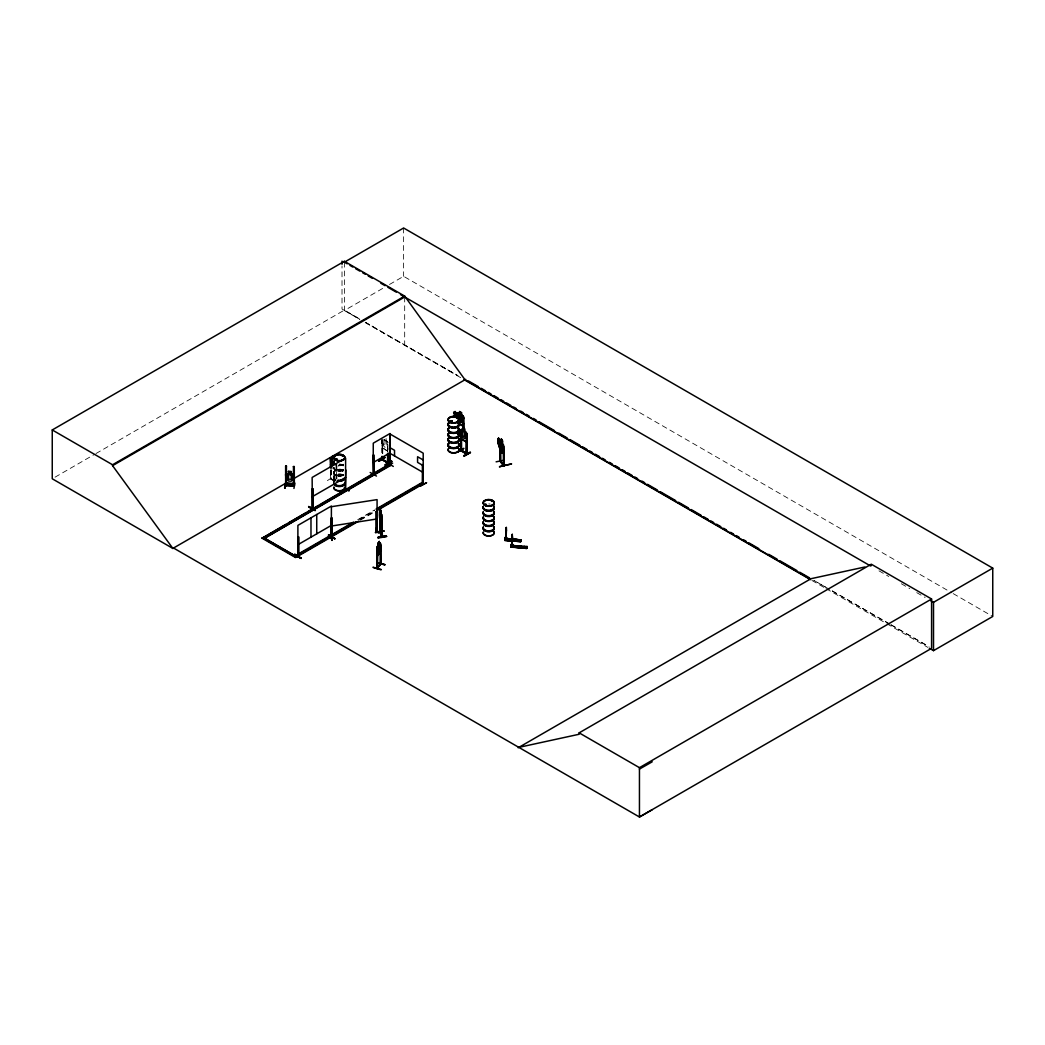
<?xml version="1.0" encoding="UTF-8"?>
<svg xmlns="http://www.w3.org/2000/svg" width="1045" height="1045" viewBox="0 0 1045 1045"><rect width="100%" height="100%" fill="white"/><g stroke="black" fill="none" stroke-linecap="round" stroke-linejoin="round"><path stroke-width="0.75" stroke-dasharray="5 3.75" d="M333.838 482.463L333.838 480.243M333.825 477.212L333.838 468.16M333.708 472.732L334.478 470.864M333.995 476.429L333.995 478.728M335.602 474.939L336.425 474.221L336.686 475.083M337.039 475.161L335.732 474.495M342.76 471.295L342.865 471.478M342.734 471.347L342.277 471.034M382.588 448.135L382.013 445.353L382.561 448.148L387.421 450.931L388.126 448.88M335.928 470.002L336.647 467.951L335.928 470.002L334.491 469.114M334.792 481.366C327.072 477.121 333.224 481.262 331.252 469.427M330.39 478.884L330.468 470.838M333.904 471.857L334.478 471.073M334.491 470.838L337.914 469.323L343.335 470.172M334.491 471.06L339.364 469.427L343.335 470.381M382.522 440.742L381.961 440.415L382.522 455.241M387.577 451.675L387.786 443.498L387.786 451.544M327.398 480.622L333.277 476.768M55.071 477.16L94.559 454.353M95.97 453.543L344.38 310.117L359.807 319.025M344.38 262.19L344.38 310.522L383.881 287.728M389.511 284.462L403.618 276.324L951.773 592.802M384.011 439.357L384.064 449.01M386.141 440.507L387.029 441.983L387.029 446.424L385.997 447.73L384.077 446.62L383.045 444.112L383.045 439.684M387.421 450.931L382.627 448.083M357.69 519.705L374.619 509.921M359.101 519.496L374.619 510.535M360.329 519.587L374.437 511.449M360.329 520.188L374.437 512.05M336.986 475.057L335.994 475.24M343.335 474.9L337.914 475.749L334.491 474.234M335.014 481.236L330.69 478.767L330.69 469.1M331.108 478.558L330.39 478.179M331.108 467.206L336.007 469.963M335.014 480.726L331.108 478.754L334.792 480.857M359.598 319.143L342.015 309.033L342.015 265.9M365.228 322.382L457.971 375.717L365.423 322.265M829.247 589.223L813.794 580.328L829.207 589.236M889.674 623.969L830.657 590.02L889.517 624.061M891.071 624.766L929.018 646.594M953.197 593.612L992.75 616.459M878.989 570.844L888.772 576.487M901.352 583.75L909.751 588.596M916.739 592.633L925.125 597.479M890.915 624.858L928.783 646.724M344.38 310.522L359.807 319.43M365.423 322.67L461.25 377.99M811.913 580.445L824.636 587.799M826.059 588.609L885.442 622.898M886.852 623.721L927.856 647.391M384.077 439.475L387.368 441.382M384.077 440.272L385.997 441.382L385.997 445.823L384.077 444.713M334.491 474.443L337.914 475.958L343.335 475.122A5.617 3.239 0 0 0 335.393 475.148A5.617 3.239 0 0 0 335.393 479.733M335.38 470.276L335.419 470.354A5.538 3.2 0 0 0 335.445 474.913A5.538 3.2 0 0 0 343.282 474.913M333.904 473.424L334.478 474.43M388.191 442.544L386.062 440.546L386.141 438.129M333.708 472.562L333.891 473.62M333.812 468.082L334.008 468.852L333.695 467.755A5.617 3.239 0 0 0 337.208 470.838A5.617 3.239 0 0 0 343.335 470.132M404.689 297.002L404.689 345.333M403.618 227.993L403.618 276.324M382.744 440.611L382.744 453.504M382.078 439.057L382.17 454.784M381.947 439.018L381.961 454.915M336.869 466.188L336.869 479.08M336.581 463.235L336.66 482.424M336.307 465.861L336.307 478.754M336.085 465.992L336.085 478.871M333.825 478.022L333.825 482.463M331.043 469.558L330.912 479.224M488.707 503.938A5.538 3.2 0 0 1 490.144 504.056M335.445 470.394A5.538 3.2 0 0 1 343.282 470.394A5.538 3.2 0 0 1 336.594 470.929A5.538 3.2 0 0 1 334.008 467.324M343.256 474.574A5.499 3.174 0 0 1 335.471 474.574A5.499 3.174 0 0 1 335.471 470.08A5.499 3.174 0 0 1 343.256 470.08M339.364 464.96A5.538 3.2 0 0 1 343.282 465.9M339.364 464.607A5.617 3.239 0 0 1 343.335 465.547M343.335 469.858A5.617 3.239 0 0 1 337.208 470.563A5.617 3.239 0 0 1 333.747 467.572M339.364 464.333A5.617 3.239 0 0 1 343.335 465.273M343.282 469.518A5.538 3.2 0 0 1 337.235 470.211A5.538 3.2 0 0 1 333.825 467.259M339.364 464.058A5.538 3.2 0 0 1 343.282 464.999A5.538 3.2 0 0 1 337.927 465.913M343.335 464.529A5.617 3.239 0 0 1 337.901 465.365M343.282 464.189A5.538 3.2 0 0 1 337.927 465.012M343.335 464.803A5.617 3.239 0 0 1 337.901 465.639M333.93 482.215A5.617 3.239 0 0 1 334.491 481.431M343.256 475.357A5.499 3.174 0 0 1 335.471 475.357A5.499 3.174 0 0 1 335.471 470.864A5.499 3.174 0 0 1 343.256 470.864M343.282 475.109A5.552 3.2 0 0 1 335.432 475.109A5.552 3.2 0 0 1 335.432 470.59A5.552 3.2 0 0 1 343.282 470.59M335.393 480.008A5.617 3.239 0 0 1 335.393 475.423A5.617 3.239 0 0 1 343.335 475.423M334.021 481.64A5.525 3.187 0 0 1 335.458 480.217A5.538 3.2 0 0 1 335.445 475.762A5.538 3.2 0 0 1 343.282 475.762M333.93 481.941A5.617 3.239 0 0 1 334.491 481.157M335.458 479.394A5.525 3.187 0 0 1 335.458 474.874A5.525 3.187 0 0 1 343.269 474.874"/><path stroke-width="1.5" d="M505.035 538.136L506.903 537.718L506.42 540.239L506.459 539.272L504.853 539.115M511.959 544.576L511.318 544.824L511.998 544.589M506.368 527.594L506.054 539.39L506.368 531.304M512.429 537.548L511.945 546.13L511.789 539.338M512.442 537.091L512.076 546.143L511.959 540.017M505.937 533.264L506.329 527.372M505.884 532.61L505.989 531.134M506.525 530.808L506.211 527.542M511.802 538.893L511.919 539.729M511.88 537.875L511.959 535.419M511.919 538.893L512.154 534.674M501.704 448.266L500.398 446.058C502.423 456.652 496.205 436.118 500.019 444.83L499.915 441.761L501.783 448.396M511.005 546.078L510.966 544.589M514.636 539.612C512.22 539.612 515.982 540.931 514.467 539.455M521.037 546.535L519.874 546.47L520.266 547.084M460.44 420.691L458.219 418.196L457.475 414.747L457.566 417.778L455.228 416.393M505.035 537.835L504.839 540.2L520.684 541.663L521.115 539.742L520.985 540.552L521.115 539.912L505.271 538.358L504.813 540.082L520.671 541.715M506.054 528.679L506.368 527.777M511.24 545.594L527.072 547.097L511.149 546.091L510.94 544.654M500.346 461.668L503.572 465.887L503.533 446.058L503.899 465.743M503.873 465.796L500.398 461.211L503.664 464.725M503.259 465.469L503.572 464.698M504.918 539.756L504.774 540.409L520.776 541.349L504.787 540.396M505.153 539.05L505.284 538.397L505.166 539.05L520.998 540.526M510.796 547.162L510.94 546.509L526.798 548.076L510.796 547.162L510.94 546.509M510.874 545.869L510.835 546.835L526.693 548.455L510.835 546.835L511.292 545.111L512.886 545.268L512.442 546.992L512.481 546.012L510.835 545.999L527.007 547.319L527.137 546.496L525.53 546.339L525.047 548.024M511.998 534.909L512.377 534.204M381.647 524.211C383.92 522.252 378.225 524.211 379.622 511.371M370.165 472.484L376.474 476.063M381.19 569.577C363.699 564.274 379.152 569.799 381.164 569.616M285.625 466.044L286.421 466.083L285.625 466.044L285.677 485.611L294.337 486.082L294.272 466.566L293.449 466.697L294.272 466.566M293.175 483.626L294.246 481.34L293.24 483.704L286.434 483.286L285.546 474.443L286.474 473.646L293.214 474.051L294.246 474.952M284.606 487.924L285.533 482.829M284.998 487.897L285.925 482.529M285.05 488.002L285.977 482.908L285.011 487.61M285.677 484.88L286.421 484.932L285.729 484.619M286.421 466.083L286.434 485.376M286.434 484.671L294.337 485.376M293.24 483.704L286.513 483.156L285.651 480.804M293.358 485.52L294.363 485.193M293.384 485.847L293.475 466.514M293.945 488.446L294.873 483.077M527.007 547.306L511.305 545.15L511.175 545.803L511.318 544.314M454.967 416.21L453.765 412.422M500.046 446.933C499.21 448.684 503.808 456.456 503.52 451.571M335.563 459.604L336.986 459.852M335.68 459.356L337.287 459.604M337.039 459.957L336.568 459.068L337.169 459.356M342.969 456.221L342.381 455.685L343.034 456.169M451.27 421.435L450.526 421.148M456.521 418.3L456.861 418.235M486.356 504.826L484.998 504.617M485.089 504.97L486.356 504.644L485.259 504.5M485.625 505.075L486.043 504.317L486.382 505.166M491.542 501.378L492.391 501.378M504.291 460.179L496.114 461.825M504.983 539.338L505.271 537.417M506.459 539.938L506.864 538.515M521.429 546.117L519.822 545.79L519.339 547.476M521.429 545.947L520.946 547.632M524.459 546.404L522.853 546.078L522.369 547.776M524.459 546.235L523.976 547.92M527.137 546.496L526.654 548.181M301.078 557.978C281.562 546.692 314.427 565.907 294.481 554.882M308.68 507.008C328.666 517.745 295.565 498.635 315.015 510.587M308.967 506.799L315.29 510.391M301.051 558.317L294.794 554.346M379.374 543.831L379.283 541.428L378.107 542.969L377.558 546.94L378.146 552.505L379.844 548.403L379.244 543.936L380.093 542.76L376.931 547.724L377.023 568.532L380.654 564.365L380.471 543.126L380.432 549.539M377.01 547.75L377.349 546.339M382.091 517.027L382.326 536.856L380.08 531.304M379.648 532.036L381.961 536.882L381.752 514.715M379.688 511.266L379.91 532.519L380.184 522.748M381.791 536.412L382.379 536.085L380.21 531.97M462.896 425.328L463.575 417.086L461.59 415.061L461.655 412.644L459.539 411.482L458.585 418.614L459.604 421.122L461.524 422.232L462.543 420.926L462.543 416.485L461.655 415.022M460.688 436.327L461.328 439.057L466.161 441.852L466.945 439.854M377.415 567.513L380.21 563.856M376.984 568.493L380.929 563.986L380.576 544.563L380.21 564.365M377.349 567.892L377.663 548.795M380.615 563.843L380.903 563.216L380.21 563.66M332.258 537.143L331.343 537.091L332.271 537.313M377.141 530.194C374.998 530.677 378.394 529.541 377.088 530.951L377.075 499.628L331.33 506.707M460.662 432.238L458.115 433.675M330.05 535.053L331.996 540.396M330.024 535.367L332.336 540.33M457.566 452.276L463.902 448.344L457.632 451.976M378.839 461.341L384.769 457.619M386.363 466.658L392.646 463.118M381.895 459.709L387.852 462.791M381.961 456.521L381.961 459.826L382.744 459.878M389.929 464.659L389.694 464.071M373.235 474.273L373.261 443.171L390.007 433.505L390.007 465.391L389.406 465.025L390.347 465.273L389.641 464.868M390.36 464.542L389.641 464.163M377.258 510.417L422.402 484.357L422.624 464.581L422.99 484.423L422.337 483.299L422.938 483.665M460.662 450.695L461.354 451.022L460.727 431.324L461.289 431.65M464.816 431.48L466.945 433.466L466.932 454.248L466.24 453.138L467.089 453.308L467.154 454.118L460.923 450.486L460.688 429.952L461.42 429.43C464.189 432.63 462.138 424.074 462.817 430.409L461.785 430.605L461.785 435.047L462.817 437.541L464.738 438.652L465.77 437.346L465.77 432.904L464.738 431.52L464.881 429.051L462.752 427.901M466.227 453.87L466.527 440.872M461.799 436.732L458.154 434.602L458.311 424.766M298.752 555.574L297.838 555.783L298.543 555.574M345.059 488.747L345.908 488.577L345.216 488.982M331.618 536.568L330.86 536.686M331.67 537.274L330.86 537.391M342.146 455.96L343.034 455.881M491.503 501.313L492.313 501.038M378.199 542.995L379.374 541.454M377.454 546.417L378.199 545.372M376.696 562.837L385.017 564.653L376.879 562.55M331.409 537.744L332.271 537.822L331.356 537.992L331.396 506.041L297.903 525.374L297.838 556.489L298.765 556.24L298.06 556.619L298.125 537.248M331.343 537.77L331.461 536.372M332.101 518.333L332.127 537.901L332.192 518.503L331.33 518.451L332.192 518.503M376.383 511.671L377.154 511.554L376.304 511.501L376.409 531.043L377.167 529.985M377.141 530.899L376.487 531.017M390.255 464.777L389.707 433.832L423.199 453.164L423.264 484.279L422.559 483.887M497.864 438.848L498.713 438.168L497.812 438.769L498.635 442.819L501.195 449.925L501.94 449.376L501.704 446.868L499.523 441.055L500.411 440.206L503.612 445.157L503.612 465.939L503.612 465.234M500.503 440.18L498.204 442.009L498.138 443.145L501.417 453.125L500.385 450.513M380.654 563.66L380.458 563.216M312.768 508.157L312.076 508.562L312.768 507.452M312.573 507.491L312.925 508.392L312.925 488.995L312.142 489.191L312.925 488.995M345.098 489.465L345.934 488.603M298.661 556.306L298.687 536.908M382.326 536.085L380.08 532.009M285.533 485.363L294.363 485.899M377.376 568.545L377.376 548.729M335.967 459.46L336.634 459.082M336.163 459.095L336.856 459.277M485.638 504.278L484.945 504.944M501.326 453.151L503.259 451.675L500.137 440.533L500.059 461.354M456.56 414.055L458.206 413.01L454.131 415.57L454.118 416.668M460.767 430.017L461.446 429.534M330.533 464.502L331.043 467.246L330.403 458.128L332.623 458.533L332.623 456.156M373.796 474.273L373.548 454.758L373.757 474.221M390.229 445.379L390.138 465.73L264.568 538.227L390.138 465.116L388.923 464.411L262.125 538.227L295.604 557.56L358.918 521.011M387.159 462.687L393.299 466.436M389.994 464.555L390.347 464.777M330.403 458.128L330.468 467.624M331.069 457.658L332.558 458.585L331.513 458.781L331.513 463.222L332.558 465.717L332.48 456.077L334.635 457.214M330.69 459.434L330.69 467.494M345.529 489.217L345.634 458.115L312.142 477.447L312.351 508.693L312.364 489.321M345.333 489.648L345.843 469.989M389.498 465.116L389.707 445.575L390.347 465.273M390.281 445.901L389.485 445.706M378.525 461.276L385.122 457.423M388.009 462.569L387.604 462.308M387.512 462.412L382.81 459.486M385.239 464.698C404.951 454.053 372.255 472.771 391.483 461.08M385.54 465.234L391.784 461.577L385.291 465.077M332.153 536.921L330.834 537.443L331.396 517.784L331.448 537.966M331.056 537.574L331.618 517.915M328.404 535.34L335.079 538.737L328.757 535.144M420.025 486.173L426.608 482.672L420.116 486.173M173.627 548.063L172.947 548.468L52.25 478.78L52.25 429.952L344.38 261.289L404.689 296.101L464.999 379.753L810.293 579.113M344.38 261.289L344.38 262.19L403.618 227.993L992.75 568.127L992.75 616.459L933.512 650.656L929.279 648.2M52.25 429.952L112.56 464.764L404.689 296.101M652.237 809.718L639.449 817.007L173.548 548.024L172.856 548.416L112.56 465.665L404.689 297.002M172.856 548.416L286.186 482.986M294.625 478.114L465.678 379.361M455.137 414.983L453.608 412.396L455.111 411.521L460.453 419.319L460.884 421.762L459.539 422.546M455.111 412.2L454.248 412.697L454.732 413.546L455.594 413.049M312.142 496.78L345.634 477.447M455.111 414.891L454.183 416.668M373.261 462.504L390.007 452.838M455.685 415.792L457.031 415.009L459.722 419.737L458.376 420.521M262.125 538.227L285.925 524.485M288.747 522.853L305.676 513.082M308.497 511.449L318.372 505.754M321.194 504.121L371.981 474.796M374.802 473.163L388.923 465.025L390.138 465.73M461.42 429.43L466.214 432.199M466.945 433.466L466.867 454.209L460.727 450.656L460.767 429.913M466.305 434.55L467.089 434.746L466.305 434.55L466.344 453.935M461.328 439.057L466.24 441.813M461.159 450.996L460.871 449.794L466.932 453.543M297.903 544.706L331.396 525.374M466.227 453.177L461.577 450.395M463.902 455.594L470.224 452.028M464.241 456.156L470.524 452.524L463.902 455.999M353.458 522.147L295.604 555.535L296.832 556.854L263.34 537.522M376.03 509.111L421.187 483.038L422.402 483.744L377.258 509.816M297.028 555.326L306.903 549.631M309.725 547.998L353.458 522.748M378.852 508.079L402.834 494.233M405.656 492.613L415.544 486.905M418.366 485.272L421.187 483.652L422.402 484.357M262.125 537.613L295.604 556.946L356.084 522.03M518.163 747.776L810.985 578.708L864.933 566.978M518.842 747.371L579.152 734.256L579.152 732.858L871.282 564.196L931.591 599.007L931.591 648.344L639.449 817.007L639.449 767.67L931.591 599.007M871.282 565.593L870.603 565.998L400.483 294.572M930.716 600.705L933.512 602.325L992.75 568.127M457.488 413.52L457.553 418.34L457.423 413.559L458.481 414.186M458.089 415.231L457.527 414.904L458.089 418.457M459.682 413.938L458.141 413.049L462.987 415.792M463.079 429.417L463.301 418.013L463.862 429.613M463.862 418.34L463.079 418.144M463.64 423.486L462.935 425.433L458.128 422.637M457.854 433.57L460.714 431.925M458.154 433.897L460.375 432.134M639.449 769.081L652.237 761.792M462.308 420.965C449.977 399.046 472.353 434.289 458.023 423.408M285.625 484.671L285.677 485.585M286.356 485.611L286.513 484.723M293.58 485.128L293.527 486.056M298.543 555.378L298.191 556.606M298.478 556.123L298.478 536.79M451.231 421.919L450.8 421.148M491.855 501.091L491.855 500.855M312.703 508.197L312.703 488.864M376.252 530.102L377.075 530.011M376.252 530.808L377.075 530.716M503.311 451.753L500.529 441.356L501.247 441.382C500.046 436.327 503.572 440.872 502.449 442.78M499.68 466.527C528.182 460.283 496.27 467.193 499.68 466.919M497.812 438.769L498.073 441.957M499.523 440.938L498.622 438.182M498.099 443.132L500.359 450.552M450.891 421.2C448.031 421.409 452.485 423.134 451.1 421.187M460.571 420.9L458.232 418.901L458.259 421.801M382.104 459.591L388.361 463.144M387.826 462.112L388.204 463.314L388.139 453.608M381.151 511.292L381.125 520.841L380.014 516.609M375.482 532.519L384.051 531.121M375.521 532.636L384.051 530.847L375.495 532.232M381.765 535.85L381.725 536.477M386.585 536.451C369.839 540.239 381.268 534.504 386.585 536.464M377.937 537.587L386.493 536.216L377.911 537.574M376.148 528.247L378.46 533.172M331.33 526.04L377.075 518.96M335.863 459.852L336.634 459.97M294.272 486.121L294.246 466.736M382.522 456.848C382.47 460.362 381.203 458.833 388.204 462.608M382.483 459.369L382.3 458.912M382.17 459.617L382.17 456.404M380.498 509.79L379.91 532.519M500.359 461.172L500.111 441.957M288.538 471.53L291.241 471.687M505.284 538.515L521.141 540.017M521.089 540.2L505.192 538.724M511.292 544.445L512.925 544.458L512.925 545.307M451.126 421.54L450.526 421.984M380.563 549.526L380.197 552.361L377.415 555.979L376.971 554.046M377.01 554.137L376.971 547.711M376.736 562.732L384.821 564.914M334.152 457.501L332.898 456.796L334.152 458.285M384.795 457.592L378.878 461.067M344.223 487.897L348.965 490.614M345.059 488.825L349.004 490.889M344.38 262.19L347.188 263.81M349.997 265.43L352.805 267.05M355.6 268.669L359.807 271.099M362.615 272.719L365.423 274.339M368.232 275.958L372.438 278.388M380.85 283.247L385.056 285.677M387.865 287.297L396.277 292.143M468.5 380.981L478.362 386.676M481.183 388.309L485.416 390.752M488.224 392.371L491.046 394.004M493.867 395.624L498.099 398.067M500.921 399.699L503.729 401.332M506.551 402.952L510.783 405.395M513.604 407.027L516.413 408.647M520.645 411.09L523.467 412.723M526.288 414.342L529.097 415.975M533.329 418.418L536.15 420.038M538.972 421.671L554.477 430.618M558.696 433.061L567.161 437.946M569.969 439.566L579.844 445.261M582.653 446.894L586.885 449.337M589.707 450.957L592.528 452.589M595.35 454.222L599.569 456.652M602.39 458.285L605.212 459.918M609.431 462.347L612.252 463.98M615.074 465.613L619.306 468.055M622.128 469.675L624.936 471.308M627.758 472.928L631.99 475.37M634.811 477.003L637.62 478.623M641.852 481.066L644.674 482.699M647.495 484.318L657.357 490.014M660.179 491.646L675.684 500.594M678.492 502.227L688.368 507.922M691.176 509.542L701.051 515.25M703.86 516.87L708.092 519.313M710.913 520.946L713.735 522.565M716.556 524.198L720.776 526.641M723.597 528.261L726.419 529.893M730.638 532.336L733.459 533.956M736.281 535.589L739.102 537.208M743.335 539.651L746.143 541.284M748.965 542.904L758.827 548.612M768.702 554.307L777.153 559.179M779.975 560.812L796.891 570.57M799.699 572.203L809.575 577.898M464.071 379.622L810.502 579.635M463.17 428.62L464.398 430.122L463.17 429.417M423.16 459.957L417.569 456.73L417.569 462.373L423.16 465.587M390.177 447.796L394.54 450.304L394.54 455.947M389.707 453.164L423.199 472.497M266.135 539.129L294.037 555.235M579.152 732.858L639.449 767.67M460.806 435.386L458.154 434.093L461.799 436.222M458.389 434.446L460.806 435.896M388.361 463.131L388.361 453.478M387.564 462.974L387.577 453.282M382.705 459.891L382.744 456.73M502.318 440.441L501.247 439.004L501.326 441.356M501.43 439.658L502.136 441.382L501.43 440.454M500.398 449.781L503.128 453.399M499.954 440.585L501.247 448.514L502.318 449.964L502.358 440.415M462.922 415.832L463.719 417.046L463.64 429.743M455.045 411.56L456.56 414.173M381.229 511.305L380.38 509.673L380.406 512.194M380.537 510.482L380.994 512.246L380.537 511.266M379.844 510.953L381.752 514.767M460.832 436.314L461.446 438.965M512.39 536.438L512.559 537.104M505.78 532.976L506.054 539.39M933.512 602.325L933.512 650.656M519.509 539.756L519.025 541.271M518.438 539.651L517.954 541.166M515.407 539.364L514.924 540.879M513.8 539.207L513.317 540.722M512.272 534.517L512.39 536.268M505.14 537.404L505.127 539.351M500.712 448.749L500.751 461.694M463.301 421.24L463.301 429.286M461.511 437.973L461.577 450.904M422.624 464.581L422.624 483.913M387.786 454.771L387.786 462.83M382.013 516.099L382.039 536.908M376.304 511.501L376.291 531.017M373.548 454.758L373.574 474.404M342.015 261.106L342.015 264.307M334.727 538.946L328.457 534.949M331.252 459.761L331.252 467.82M331.043 459.891L331.043 467.938M316.739 514.506L316.739 533.838M310.979 517.824L310.979 537.156M112.56 464.764L112.56 465.665M458.468 428.293A5.617 3.239 0 0 1 453.608 433.166A5.617 3.239 0 0 1 448.736 428.293M449.69 421.814A5.538 3.2 0 0 0 458.951 420.377A5.538 3.2 0 0 0 452.171 416.459A5.538 3.2 0 0 0 449.69 421.814A5.538 3.2 0 0 1 452.171 420.913M458.402 428.633A5.538 3.2 0 0 1 453.608 433.427A5.538 3.2 0 0 1 448.801 428.633M458.376 432.813A5.512 3.187 0 0 1 453.608 437.594A5.512 3.187 0 0 1 448.827 432.813M458.389 433.113A5.525 3.187 0 0 1 453.608 437.894A5.525 3.187 0 0 1 448.814 433.113M458.468 422.964A5.617 3.239 0 0 1 453.608 427.823A5.617 3.239 0 0 1 448.736 422.964M449.637 422.298A5.617 3.239 0 0 1 452.145 421.448M458.402 427.732A5.538 3.2 0 0 1 453.608 432.539A5.538 3.2 0 0 1 448.801 427.732M458.402 423.29A5.538 3.2 0 0 1 453.608 428.097A5.538 3.2 0 0 1 448.801 423.29M449.69 422.637A5.538 3.2 0 0 1 452.171 421.801M458.468 428.019A5.617 3.239 0 0 1 453.608 432.891A5.617 3.239 0 0 1 448.736 428.019M458.468 422.689A5.617 3.239 0 0 1 453.608 427.549A5.617 3.239 0 0 1 448.736 422.689M449.637 422.023A5.617 3.239 0 0 1 452.145 421.174M458.402 422.402A5.538 3.2 0 0 1 453.608 427.196A5.538 3.2 0 0 1 448.801 422.402M458.468 443.498A5.617 3.239 0 0 1 453.608 448.37A5.617 3.239 0 0 1 448.736 443.498M458.402 443.838A5.538 3.2 0 0 1 453.608 448.632A5.538 3.2 0 0 1 448.801 443.838M458.376 448.018A5.512 3.187 0 0 1 453.608 452.798A5.512 3.187 0 0 1 448.827 448.018M458.376 433.584A5.512 3.187 0 0 1 453.608 438.364A5.512 3.187 0 0 1 448.827 433.584M458.402 448.305A5.552 3.2 0 0 1 453.608 453.112A5.552 3.2 0 0 1 448.801 448.305M458.402 433.322A5.552 3.2 0 0 1 453.608 438.129A5.552 3.2 0 0 1 448.801 433.322M458.468 438.168A5.617 3.239 0 0 1 453.608 443.028A5.617 3.239 0 0 1 448.736 438.168M458.402 442.936A5.538 3.2 0 0 1 453.608 447.743A5.538 3.2 0 0 1 448.801 442.936M458.402 438.495A5.538 3.2 0 0 1 453.608 443.302A5.538 3.2 0 0 1 448.801 438.495M458.468 443.224A5.617 3.239 0 0 1 453.608 448.096A5.617 3.239 0 0 1 448.736 443.224M458.468 437.894A5.617 3.239 0 0 1 453.608 442.753A5.617 3.239 0 0 1 448.736 437.894M458.402 437.607A5.538 3.2 0 0 1 453.608 442.401A5.538 3.2 0 0 1 448.801 437.607M493.514 516.047A5.552 3.2 0 0 1 489.439 520.828A5.552 3.2 0 0 1 483.352 516.818M493.501 506.433A5.525 3.187 0 0 1 489.426 511.201A5.525 3.187 0 0 1 483.365 507.204M493.501 505.545A5.538 3.2 0 0 1 489.439 510.313A5.538 3.2 0 0 1 483.365 506.316M493.501 511.776A5.525 3.187 0 0 1 489.426 516.53A5.525 3.187 0 0 1 483.365 512.546M493.567 511.436A5.617 3.239 0 0 1 489.439 516.269A5.617 3.239 0 0 1 483.286 512.22M493.567 511.162A5.617 3.239 0 0 1 489.439 515.995A5.617 3.239 0 0 1 483.286 511.945M493.501 510.874A5.538 3.2 0 0 1 489.439 515.642A5.538 3.2 0 0 1 483.365 511.645M493.567 506.107A5.617 3.239 0 0 1 489.439 510.94A5.617 3.239 0 0 1 483.286 506.89M493.567 505.832A5.617 3.239 0 0 1 489.439 510.665A5.617 3.239 0 0 1 483.286 506.616M493.488 516.243A5.512 3.187 0 0 1 489.426 520.998A5.512 3.187 0 0 1 483.378 517.014M493.501 516.726A5.525 3.187 0 0 1 489.426 521.494A5.525 3.187 0 0 1 483.365 517.497M493.475 531.147A5.499 3.174 0 0 1 489.426 535.889A5.499 3.174 0 0 1 483.391 531.918A5.552 3.2 0 0 0 489.439 536.033A5.552 3.2 0 0 0 493.514 531.252M493.514 516.465A5.552 3.2 0 0 1 489.439 521.233A5.552 3.2 0 0 1 483.352 517.236M493.501 521.638A5.525 3.187 0 0 1 489.426 526.406A5.525 3.187 0 0 1 483.365 522.409M493.501 520.75A5.538 3.2 0 0 1 489.439 525.517A5.538 3.2 0 0 1 483.365 521.52M493.501 526.98A5.525 3.187 0 0 1 489.426 531.735A5.525 3.187 0 0 1 483.365 527.751M493.567 526.641A5.617 3.239 0 0 1 489.439 531.474A5.617 3.239 0 0 1 483.286 527.425M493.567 526.366A5.617 3.239 0 0 1 489.439 531.2A5.617 3.239 0 0 1 483.286 527.15M493.501 526.079A5.538 3.2 0 0 1 489.439 530.847A5.538 3.2 0 0 1 483.365 526.85M493.567 521.311A5.617 3.239 0 0 1 489.439 526.144A5.617 3.239 0 0 1 483.286 522.095M493.567 521.037A5.617 3.239 0 0 1 489.439 525.87A5.617 3.239 0 0 1 483.286 521.821M342.12 460.675A5.525 3.187 0 0 1 333.851 458.193A5.525 3.187 0 0 1 341.245 454.915A5.525 3.187 0 0 1 343.269 460.166M336.594 464.685A5.525 3.187 0 0 1 334.021 461.106M335.393 464.803A5.617 3.239 0 0 1 333.93 461.668M335.393 464.529A5.617 3.239 0 0 1 333.93 461.394M334.57 464.411A5.525 3.187 0 0 1 334.021 461.994M344.706 484.188A5.538 3.2 0 0 1 338.632 486.526A5.538 3.2 0 0 1 333.825 483.365M344.915 487.832A5.552 3.2 0 0 1 338.632 491.006A5.552 3.2 0 0 1 333.995 486.996M344.863 487.532A5.499 3.174 0 0 1 339.364 490.706A5.499 3.174 0 0 1 333.851 487.532M344.785 483.887A5.617 3.239 0 0 1 338.632 486.265A5.617 3.239 0 0 1 333.747 483.051M344.785 483.613A5.617 3.239 0 0 1 339.364 486.016A5.617 3.239 0 0 1 333.93 483.613M344.889 482.463A5.525 3.187 0 0 1 340.082 485.625A5.525 3.187 0 0 1 334.021 483.286M344.693 478.858A5.525 3.187 0 0 1 337.927 481.105M344.785 478.283A5.617 3.239 0 0 1 337.901 480.569M344.706 477.957A5.538 3.2 0 0 1 337.927 480.217M344.785 478.558A5.617 3.239 0 0 1 337.901 480.844M288.446 471.386L288.538 473.907L287.088 474.613L287.088 479.054L288.538 481.04L291.241 481.209L292.691 479.394L292.691 474.952L291.241 474.064L291.346 471.556L288.433 471.439M516.831 539.338L516.348 541.192L516.831 539.338M379.048 542.211L378.342 543.936L379.048 542.211M379.244 544.732L378.146 546.169L378.146 550.61L379.244 549.174L379.244 544.732M498.713 438.835L498.491 440.115L498.713 438.835M499.784 441.983L499.04 442.531L500.542 447.704L501.3 447.155L499.784 441.983M290.758 472.053L289.021 471.948L289.021 472.745L290.758 472.849L290.758 472.053M291.241 474.861L288.538 474.704L288.538 479.132L291.241 479.302L291.241 474.861M464.738 432.303L462.817 431.193L462.817 435.634L464.738 436.745L464.738 432.303M461.185 412.919L459.957 412.2L461.185 413.716L461.185 412.919M461.524 415.897L459.604 414.774L459.604 419.215L461.524 420.325L461.524 415.897M502.318 443.616L501.247 442.179L501.247 446.62L502.318 448.057L502.318 443.616M381.125 514.493L380.406 512.977L381.125 518.934L381.125 514.493M450.852 422.729A5.499 3.174 0 0 0 459.108 419.985A5.499 3.174 0 0 0 450.852 417.229A5.499 3.174 0 0 0 450.852 422.729M449.677 421.984A5.552 3.2 0 0 0 458.964 420.547A5.552 3.2 0 0 0 452.171 416.628A5.552 3.2 0 0 0 449.677 421.984M485.951 505.427A5.525 3.187 0 0 0 494.233 502.658A5.525 3.187 0 0 0 485.951 499.902A5.525 3.187 0 0 0 485.951 505.427M485.951 505.884A5.525 3.187 0 0 0 494.233 503.115A5.525 3.187 0 0 0 485.951 500.359A5.525 3.187 0 0 0 485.951 505.884M485.938 505.636A5.552 3.2 0 0 0 494.259 502.854A5.552 3.2 0 0 0 485.938 500.085A5.552 3.2 0 0 0 485.938 505.636M336.594 460.205A5.525 3.187 0 0 0 344.889 457.449A5.525 3.187 0 0 0 336.594 454.679A5.525 3.187 0 0 0 336.594 460.205M336.581 460.414A5.552 3.2 0 0 0 344.915 457.632A5.552 3.2 0 0 0 336.581 454.862A5.552 3.2 0 0 0 336.581 460.414"/></g></svg>
